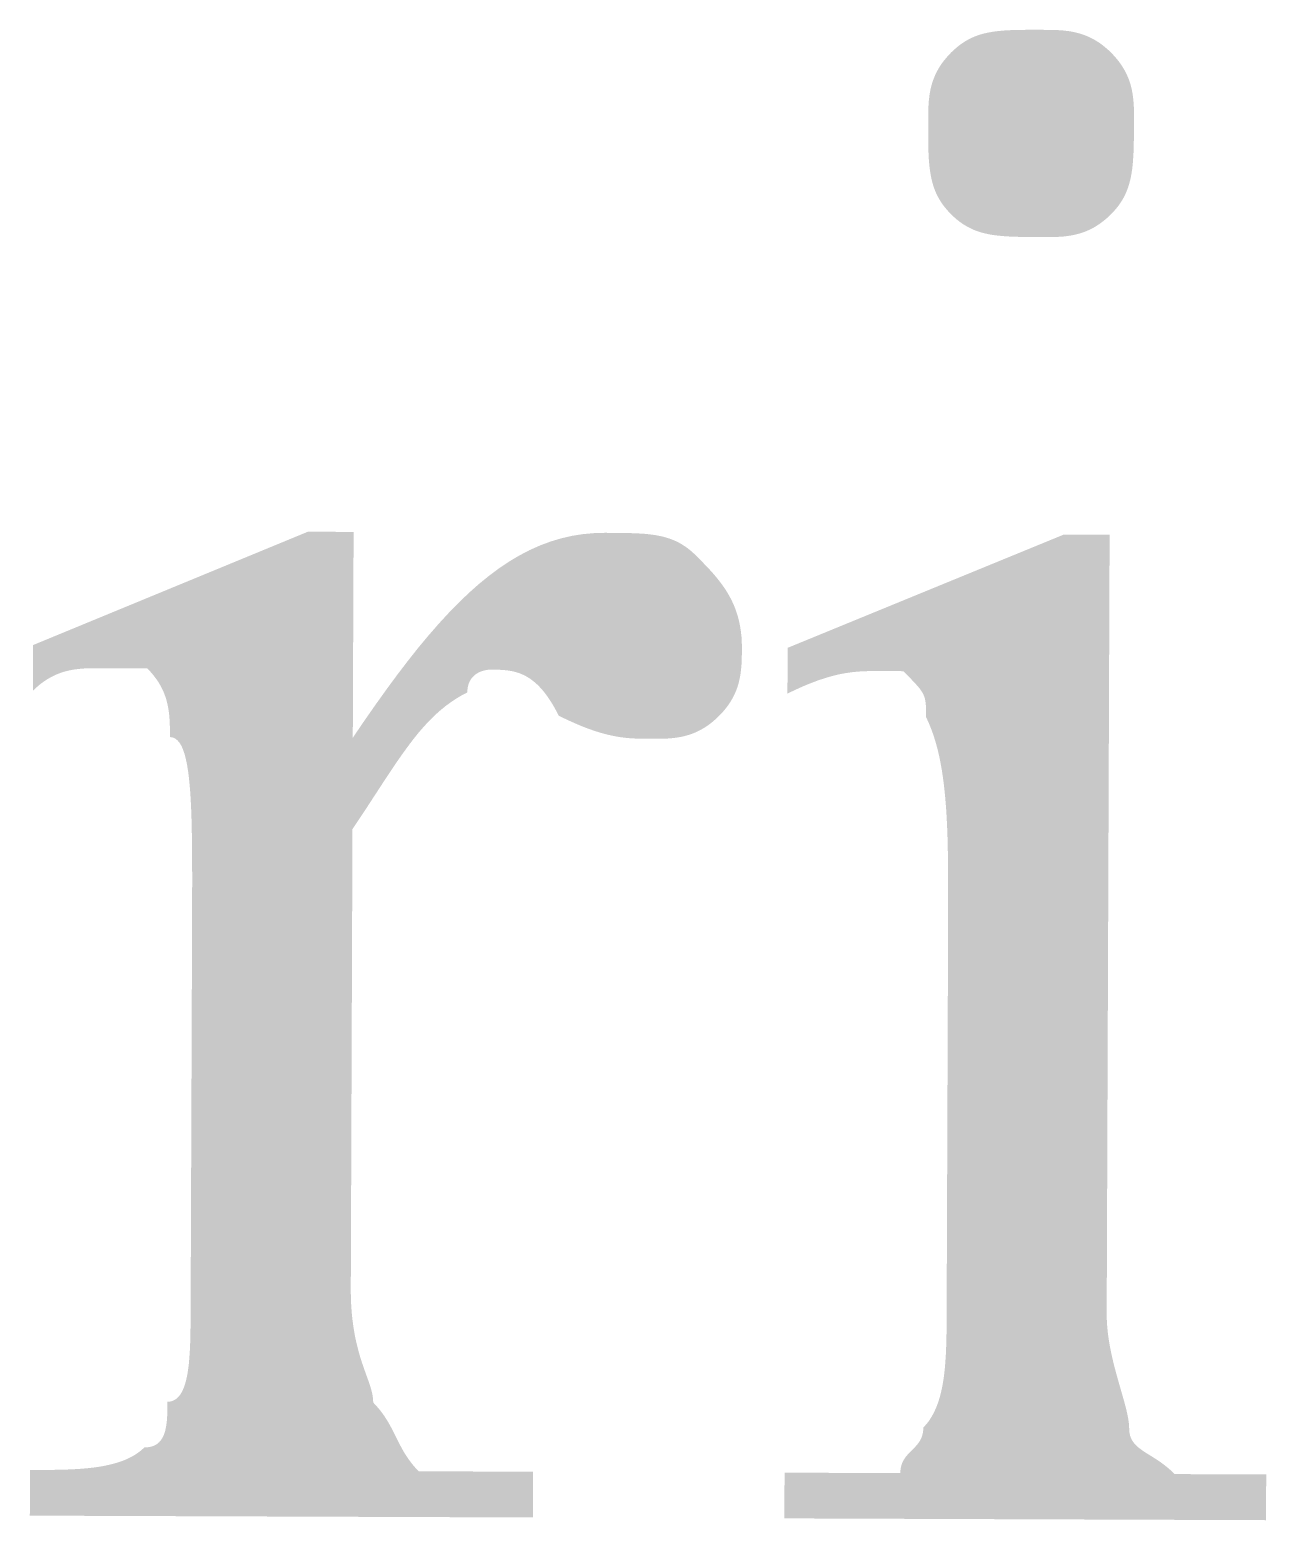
# Model space of a CAD drawing. Header units: millimetres. Extents: x -125 to 146, y -26 to 163.
# Drawn here: x 136.577 to 138.866, y 146.852 to 149.611 of the extents above; entities that cross this region are included whole.
import ezdxf

# ---------------------------------------------------------------- set-up
doc = ezdxf.new("R2010")
doc.units = ezdxf.units.MM
doc.header["$MEASUREMENT"] = 0
doc.layers.get('0').update_dxf_attribs({"color": 255, "linetype": 'CONTINUOUS'})

msp = doc.modelspace()

# ---------------------------------------------------------------- hatches: boundary and pattern name
at = {"true_color": 0x000007}
h = msp.add_hatch(color=7, dxfattribs=at)
h.paths.add_polyline_path([(138.4528, 149.6108), (138.4581, 149.6107), (138.4634, 149.6107), (138.4687, 149.6106), (138.474, 149.6105), (138.4793, 149.6103), (138.4846, 149.61), (138.4899, 149.6096), (138.4952, 149.609), (138.5004, 149.6084), (138.5057, 149.6075), (138.511, 149.6065), (138.5163, 149.6052), (138.5216, 149.6038), (138.5269, 149.6021), (138.5322, 149.6001), (138.5375, 149.5979), (138.5427, 149.5954), (138.548, 149.5926), (138.5533, 149.5894), (138.5586, 149.5859), (138.5639, 149.582), (138.5691, 149.5777), (138.5744, 149.5731), (138.5797, 149.568), (138.5847, 149.5627), (138.5894, 149.5573), (138.5936, 149.552), (138.5974, 149.5467), (138.6009, 149.5414), (138.604, 149.5361), (138.6068, 149.5308), (138.6093, 149.5255), (138.6115, 149.5202), (138.6134, 149.5149), (138.6151, 149.5096), (138.6165, 149.5043), (138.6177, 149.499), (138.6187, 149.4937), (138.6195, 149.4884), (138.6201, 149.4831), (138.6206, 149.4779), (138.621, 149.4726), (138.6213, 149.4673), (138.6214, 149.462), (138.6215, 149.4567), (138.6216, 149.4514), (138.6216, 149.4461), (138.6215, 149.4408), (138.6215, 149.4304), (138.6214, 149.4204), (138.6213, 149.4108), (138.6212, 149.4016), (138.621, 149.3927), (138.6207, 149.3842), (138.6202, 149.3759), (138.6197, 149.368), (138.619, 149.3604), (138.6182, 149.353), (138.6171, 149.3459), (138.6159, 149.339), (138.6144, 149.3323), (138.6127, 149.3258), (138.6108, 149.3196), (138.6085, 149.3135), (138.606, 149.3075), (138.6032, 149.3017), (138.6, 149.296), (138.5965, 149.2905), (138.5926, 149.285), (138.5883, 149.2796), (138.5837, 149.2743), (138.5786, 149.269), (138.5733, 149.2639), (138.5679, 149.2593), (138.5626, 149.2551), (138.5573, 149.2512), (138.552, 149.2478), (138.5467, 149.2446), (138.5414, 149.2418), (138.5361, 149.2394), (138.5308, 149.2372), (138.5255, 149.2353), (138.5202, 149.2336), (138.5149, 149.2322), (138.5096, 149.231), (138.5043, 149.23), (138.499, 149.2292), (138.4938, 149.2285), (138.4885, 149.228), (138.4832, 149.2277), (138.4779, 149.2274), (138.4726, 149.2272), (138.4673, 149.2271), (138.462, 149.2271), (138.4567, 149.2271), (138.4514, 149.2271), (138.441, 149.2272), (138.4311, 149.2272), (138.4216, 149.2273), (138.4124, 149.2275), (138.4036, 149.2277), (138.3952, 149.228), (138.3871, 149.2284), (138.3793, 149.229), (138.3718, 149.2297), (138.3646, 149.2305), (138.3576, 149.2315), (138.3509, 149.2328), (138.3444, 149.2342), (138.3381, 149.2359), (138.332, 149.2379), (138.326, 149.2401), (138.3202, 149.2427), (138.3146, 149.2455), (138.309, 149.2487), (138.3035, 149.2522), (138.2981, 149.2561), (138.2928, 149.2603), (138.2875, 149.265), (138.2822, 149.2701), (138.2772, 149.2754), (138.2726, 149.2808), (138.2683, 149.2862), (138.2645, 149.2917), (138.261, 149.2973), (138.2579, 149.303), (138.2551, 149.3088), (138.2526, 149.3148), (138.2504, 149.3209), (138.2485, 149.3272), (138.2469, 149.3337), (138.2455, 149.3403), (138.2443, 149.3472), (138.2433, 149.3544), (138.2425, 149.3618), (138.2418, 149.3694), (138.2414, 149.3773), (138.241, 149.3856), (138.2407, 149.3941), (138.2406, 149.403), (138.2405, 149.4123), (138.2405, 149.4219), (138.2405, 149.4318), (138.2405, 149.4422), (138.2406, 149.4475), (138.2406, 149.4528), (138.2407, 149.4581), (138.2408, 149.4634), (138.241, 149.4687), (138.2413, 149.474), (138.2417, 149.4793), (138.2423, 149.4845), (138.2429, 149.4898), (138.2438, 149.4951), (138.2448, 149.5004), (138.2461, 149.5057), (138.2475, 149.511), (138.2492, 149.5163), (138.2512, 149.5216), (138.2534, 149.5268), (138.2559, 149.5321), (138.2588, 149.5374), (138.2619, 149.5427), (138.2654, 149.548), (138.2693, 149.5532), (138.2736, 149.5585), (138.2782, 149.5638), (138.2833, 149.5691), (138.2887, 149.5741), (138.294, 149.5787), (138.2994, 149.583), (138.3048, 149.5868), (138.3103, 149.5903), (138.3158, 149.5934), (138.3215, 149.5962), (138.3274, 149.5987), (138.3333, 149.6009), (138.3394, 149.6028), (138.3458, 149.6044), (138.3523, 149.6058), (138.359, 149.607), (138.366, 149.608), (138.3732, 149.6088), (138.3807, 149.6095), (138.3885, 149.61), (138.3966, 149.6103), (138.405, 149.6106), (138.4138, 149.6107), (138.423, 149.6108), (138.4325, 149.6108), (138.4425, 149.6108)])
h.paths.add_polyline_path([(138.5764, 148.6763), (138.571, 147.2344), (138.5712, 147.2238), (138.5718, 147.2132), (138.5727, 147.2027), (138.574, 147.1922), (138.5756, 147.1818), (138.5774, 147.1715), (138.5795, 147.1613), (138.5817, 147.1512), (138.5841, 147.1413), (138.5866, 147.1315), (138.5892, 147.1219), (138.5918, 147.1126), (138.5944, 147.1034), (138.5969, 147.0945), (138.5994, 147.0858), (138.6018, 147.0775), (138.6041, 147.0694), (138.6061, 147.0616), (138.608, 147.0541), (138.6095, 147.047), (138.6108, 147.0403), (138.6118, 147.034), (138.6124, 147.028), (138.6126, 147.0225), (138.6128, 147.0175), (138.6134, 147.0128), (138.6144, 147.0085), (138.6159, 147.0045), (138.6176, 147.0008), (138.6198, 146.9974), (138.6222, 146.9942), (138.625, 146.9911), (138.6281, 146.9882), (138.6314, 146.9855), (138.6351, 146.9828), (138.6389, 146.9801), (138.643, 146.9774), (138.6472, 146.9747), (138.6517, 146.972), (138.6563, 146.9691), (138.6611, 146.966), (138.666, 146.9628), (138.671, 146.9594), (138.676, 146.9557), (138.6812, 146.9517), (138.6864, 146.9473), (138.6917, 146.9427), (138.6969, 146.9376), (138.7022, 146.9375), (138.7076, 146.9375), (138.7129, 146.9375), (138.7183, 146.9375), (138.7238, 146.9375), (138.7294, 146.9374), (138.735, 146.9374), (138.7408, 146.9374), (138.7468, 146.9374), (138.7529, 146.9373), (138.7592, 146.9373), (138.7657, 146.9373), (138.7725, 146.9373), (138.7794, 146.9373), (138.7867, 146.9372), (138.7942, 146.9372), (138.802, 146.9372), (138.8101, 146.9371), (138.8185, 146.9371), (138.8273, 146.9371), (138.8364, 146.937), (138.846, 146.937), (138.8559, 146.937), (138.8663, 146.9369), (138.866, 146.8523), (137.9743, 146.8556), (137.9746, 146.9402), (137.9852, 146.9402), (137.9958, 146.9401), (138.0064, 146.9401), (138.017, 146.9401), (138.0275, 146.94), (138.0379, 146.94), (138.0482, 146.94), (138.0584, 146.9399), (138.0685, 146.9399), (138.0784, 146.9398), (138.0881, 146.9398), (138.0977, 146.9398), (138.107, 146.9397), (138.1161, 146.9397), (138.1249, 146.9397), (138.1334, 146.9396), (138.1416, 146.9396), (138.1495, 146.9396), (138.1571, 146.9396), (138.1643, 146.9395), (138.1711, 146.9395), (138.1775, 146.9395), (138.1834, 146.9395), (138.189, 146.9394), (138.1892, 146.9445), (138.1898, 146.9492), (138.1908, 146.9535), (138.1922, 146.9575), (138.1938, 146.9611), (138.1957, 146.9645), (138.1978, 146.9677), (138.2, 146.9708), (138.2025, 146.9736), (138.205, 146.9764), (138.2076, 146.979), (138.2103, 146.9817), (138.2129, 146.9843), (138.2155, 146.987), (138.2181, 146.9898), (138.2205, 146.9926), (138.2228, 146.9956), (138.2249, 146.9988), (138.2268, 147.0022), (138.2284, 147.0059), (138.2297, 147.0099), (138.2307, 147.0142), (138.2314, 147.0189), (138.2316, 147.0239), (138.2367, 147.0294), (138.2414, 147.0353), (138.2456, 147.0417), (138.2495, 147.0484), (138.253, 147.0555), (138.2562, 147.0629), (138.2591, 147.0706), (138.2616, 147.0787), (138.2638, 147.0871), (138.2658, 147.0957), (138.2675, 147.1046), (138.269, 147.1138), (138.2702, 147.1231), (138.2713, 147.1327), (138.2721, 147.1424), (138.2728, 147.1524), (138.2734, 147.1624), (138.2738, 147.1726), (138.2741, 147.1829), (138.2744, 147.1933), (138.2745, 147.2038), (138.2746, 147.2143), (138.2747, 147.2249), (138.2747, 147.2355), (138.2774, 147.9578), (138.2775, 147.9787), (138.2775, 147.9992), (138.2775, 148.0193), (138.2775, 148.0389), (138.2774, 148.0581), (138.2772, 148.0768), (138.2768, 148.0951), (138.2764, 148.113), (138.2758, 148.1304), (138.275, 148.1474), (138.2741, 148.1639), (138.2729, 148.18), (138.2715, 148.1957), (138.2699, 148.2109), (138.268, 148.2257), (138.2659, 148.24), (138.2634, 148.2539), (138.2607, 148.2674), (138.2576, 148.2804), (138.2541, 148.293), (138.2503, 148.3051), (138.2461, 148.3168), (138.2415, 148.3281), (138.2365, 148.3389), (138.2365, 148.344), (138.2365, 148.3487), (138.2364, 148.353), (138.2363, 148.3569), (138.2362, 148.3606), (138.2359, 148.3641), (138.2355, 148.3673), (138.235, 148.3703), (138.2344, 148.3732), (138.2335, 148.3759), (138.2325, 148.3786), (138.2313, 148.3813), (138.2299, 148.3839), (138.2282, 148.3866), (138.2263, 148.3894), (138.2241, 148.3923), (138.2216, 148.3953), (138.2188, 148.3985), (138.2157, 148.4019), (138.2122, 148.4056), (138.2084, 148.4096), (138.2041, 148.4139), (138.1995, 148.4186), (138.1944, 148.4237), (138.1942, 148.4237), (138.1936, 148.4237), (138.1926, 148.4237), (138.1913, 148.4237), (138.1897, 148.4238), (138.1878, 148.4238), (138.1857, 148.4238), (138.1835, 148.4238), (138.181, 148.4238), (138.1785, 148.4238), (138.1759, 148.4238), (138.1733, 148.4238), (138.1706, 148.4238), (138.168, 148.4238), (138.1655, 148.4238), (138.1631, 148.4239), (138.1608, 148.4239), (138.1587, 148.4239), (138.1569, 148.4239), (138.1552, 148.4239), (138.1539, 148.4239), (138.1529, 148.4239), (138.1523, 148.4239), (138.1521, 148.4239), (138.1465, 148.4239), (138.1409, 148.4239), (138.1353, 148.4239), (138.1296, 148.4238), (138.1239, 148.4236), (138.1182, 148.4234), (138.1123, 148.423), (138.1063, 148.4225), (138.1002, 148.4219), (138.094, 148.421), (138.0876, 148.4201), (138.081, 148.4189), (138.0742, 148.4175), (138.0671, 148.4158), (138.0599, 148.4139), (138.0523, 148.4117), (138.0445, 148.4092), (138.0363, 148.4065), (138.0279, 148.4033), (138.0191, 148.3999), (138.0099, 148.3961), (138.0003, 148.3918), (137.9904, 148.3872), (137.98, 148.3822), (137.9803, 148.4669), (138.4917, 148.6766)])
msp.add_hatch(color=7, dxfattribs=at).paths.add_polyline_path([(137.1768, 148.6815), (137.1753, 148.3005), (137.1964, 148.3315), (137.2171, 148.3612), (137.2374, 148.3896), (137.2573, 148.4166), (137.277, 148.4424), (137.2963, 148.4668), (137.3155, 148.4898), (137.3345, 148.5116), (137.3533, 148.532), (137.372, 148.5511), (137.3906, 148.5689), (137.4092, 148.5854), (137.4278, 148.6005), (137.4464, 148.6144), (137.4651, 148.6269), (137.4839, 148.638), (137.5028, 148.6479), (137.5219, 148.6564), (137.5413, 148.6636), (137.5609, 148.6695), (137.5807, 148.6741), (137.6009, 148.6773), (137.6215, 148.6792), (137.6424, 148.6798), (137.6528, 148.6797), (137.6627, 148.6797), (137.6723, 148.6796), (137.6814, 148.6794), (137.6902, 148.6792), (137.6986, 148.6789), (137.7067, 148.6785), (137.7145, 148.678), (137.722, 148.6773), (137.7293, 148.6764), (137.7362, 148.6754), (137.7429, 148.6741), (137.7494, 148.6727), (137.7557, 148.671), (137.7619, 148.669), (137.7678, 148.6668), (137.7736, 148.6643), (137.7793, 148.6614), (137.7848, 148.6583), (137.7903, 148.6547), (137.7957, 148.6509), (137.801, 148.6466), (137.8063, 148.6419), (137.8116, 148.6368), (137.8169, 148.6315), (137.8221, 148.6262), (137.8273, 148.6208), (137.8325, 148.6154), (137.8376, 148.6099), (137.8426, 148.6043), (137.8474, 148.5986), (137.8522, 148.5928), (137.8568, 148.5868), (137.8612, 148.5807), (137.8655, 148.5743), (137.8696, 148.5678), (137.8734, 148.5611), (137.877, 148.5541), (137.8803, 148.5469), (137.8834, 148.5394), (137.8861, 148.5315), (137.8886, 148.5234), (137.8907, 148.515), (137.8924, 148.5062), (137.8938, 148.497), (137.8949, 148.4875), (137.8955, 148.4775), (137.8956, 148.4672), (137.8956, 148.4619), (137.8956, 148.4566), (137.8955, 148.4513), (137.8954, 148.446), (137.8952, 148.4407), (137.8949, 148.4354), (137.8944, 148.4301), (137.8939, 148.4249), (137.8932, 148.4196), (137.8924, 148.4143), (137.8913, 148.409), (137.8901, 148.4037), (137.8887, 148.3984), (137.887, 148.3931), (137.885, 148.3878), (137.8828, 148.3826), (137.8803, 148.3773), (137.8774, 148.372), (137.8743, 148.3667), (137.8707, 148.3614), (137.8669, 148.3562), (137.8626, 148.3509), (137.8579, 148.3456), (137.8528, 148.3403), (137.8475, 148.3353), (137.8422, 148.3307), (137.8369, 148.3264), (137.8316, 148.3226), (137.8263, 148.3191), (137.821, 148.316), (137.8157, 148.3132), (137.8104, 148.3107), (137.8051, 148.3085), (137.7998, 148.3066), (137.7945, 148.305), (137.7892, 148.3035), (137.7839, 148.3023), (137.7786, 148.3013), (137.7733, 148.3005), (137.768, 148.2999), (137.7627, 148.2994), (137.7574, 148.299), (137.7521, 148.2988), (137.7468, 148.2986), (137.7416, 148.2985), (137.7363, 148.2985), (137.731, 148.2985), (137.7257, 148.2985), (137.7204, 148.2985), (137.7151, 148.2985), (137.7097, 148.2986), (137.7043, 148.2988), (137.6988, 148.299), (137.6933, 148.2993), (137.6876, 148.2997), (137.6818, 148.3002), (137.6758, 148.3009), (137.6697, 148.3017), (137.6634, 148.3028), (137.6569, 148.304), (137.6502, 148.3055), (137.6432, 148.3072), (137.636, 148.3091), (137.6285, 148.3114), (137.6207, 148.3139), (137.6126, 148.3168), (137.6042, 148.3199), (137.5954, 148.3235), (137.5863, 148.3274), (137.5768, 148.3316), (137.5668, 148.3363), (137.5565, 148.3414), (137.5512, 148.3516), (137.546, 148.3609), (137.5407, 148.3694), (137.5355, 148.3772), (137.5302, 148.3842), (137.5249, 148.3905), (137.5197, 148.3961), (137.5144, 148.4012), (137.5091, 148.4056), (137.5038, 148.4095), (137.4986, 148.4129), (137.4933, 148.4158), (137.488, 148.4182), (137.4827, 148.4203), (137.4774, 148.4219), (137.4721, 148.4233), (137.4669, 148.4243), (137.4616, 148.4251), (137.4563, 148.4257), (137.451, 148.4261), (137.4457, 148.4263), (137.4404, 148.4265), (137.4351, 148.4265), (137.4298, 148.4266), (137.4296, 148.4266), (137.429, 148.4266), (137.428, 148.4265), (137.4267, 148.4264), (137.4251, 148.4262), (137.4232, 148.4259), (137.4211, 148.4256), (137.4188, 148.425), (137.4164, 148.4244), (137.4139, 148.4236), (137.4113, 148.4226), (137.4086, 148.4214), (137.406, 148.4199), (137.4034, 148.4183), (137.4008, 148.4163), (137.3984, 148.4141), (137.3961, 148.4117), (137.394, 148.4088), (137.3922, 148.4057), (137.3905, 148.4022), (137.3892, 148.3984), (137.3882, 148.3941), (137.3876, 148.3895), (137.3873, 148.3844), (137.3769, 148.3789), (137.367, 148.373), (137.3573, 148.3666), (137.348, 148.3598), (137.339, 148.3526), (137.3303, 148.3449), (137.3218, 148.3368), (137.3134, 148.3282), (137.3052, 148.3192), (137.2971, 148.3098), (137.2891, 148.2999), (137.2811, 148.2895), (137.2732, 148.2788), (137.2651, 148.2675), (137.257, 148.2559), (137.2488, 148.2438), (137.2405, 148.2313), (137.2319, 148.2183), (137.2232, 148.2049), (137.2141, 148.191), (137.2048, 148.1767), (137.1952, 148.162), (137.1851, 148.1468), (137.1747, 148.1312), (137.1716, 147.2819), (137.1717, 147.2664), (137.1723, 147.2518), (137.1732, 147.238), (137.1745, 147.225), (137.1761, 147.2127), (137.1779, 147.2012), (137.1799, 147.1902), (137.1822, 147.1799), (137.1846, 147.1702), (137.1871, 147.161), (137.1896, 147.1524), (137.1922, 147.1442), (137.1949, 147.1365), (137.1974, 147.1292), (137.1999, 147.1222), (137.2023, 147.1156), (137.2046, 147.1092), (137.2066, 147.1031), (137.2085, 147.0973), (137.2101, 147.0916), (137.2114, 147.0861), (137.2123, 147.0807), (137.2129, 147.0754), (137.2131, 147.0701), (137.2182, 147.0647), (137.2228, 147.0594), (137.2271, 147.0541), (137.2311, 147.0488), (137.2347, 147.0435), (137.2381, 147.0382), (137.2413, 147.0329), (137.2443, 147.0276), (137.2472, 147.0223), (137.2499, 147.017), (137.2526, 147.0117), (137.2552, 147.0064), (137.2579, 147.0011), (137.2605, 146.9958), (137.2633, 146.9905), (137.2661, 146.9852), (137.2691, 146.9799), (137.2723, 146.9746), (137.2757, 146.9693), (137.2794, 146.964), (137.2833, 146.9587), (137.2876, 146.9534), (137.2923, 146.948), (137.2973, 146.9427), (137.3028, 146.9427), (137.3088, 146.9427), (137.3151, 146.9427), (137.3218, 146.9426), (137.3289, 146.9426), (137.3364, 146.9426), (137.3441, 146.9426), (137.3522, 146.9425), (137.3606, 146.9425), (137.3692, 146.9425), (137.3781, 146.9424), (137.3873, 146.9424), (137.3967, 146.9424), (137.4062, 146.9423), (137.416, 146.9423), (137.4259, 146.9423), (137.436, 146.9422), (137.4462, 146.9422), (137.4565, 146.9422), (137.4669, 146.9421), (137.4773, 146.9421), (137.4879, 146.942), (137.4984, 146.942), (137.509, 146.942), (137.5087, 146.8573), (136.5774, 146.8607), (136.5777, 146.9454), (136.5882, 146.9454), (136.5988, 146.9453), (136.6093, 146.9454), (136.6198, 146.9454), (136.6302, 146.9456), (136.6405, 146.9458), (136.6507, 146.9462), (136.6608, 146.9467), (136.6707, 146.9473), (136.6804, 146.9481), (136.69, 146.9491), (136.6994, 146.9502), (136.7085, 146.9516), (136.7175, 146.9533), (136.7261, 146.9552), (136.7345, 146.9574), (136.7426, 146.9598), (136.7504, 146.9626), (136.7578, 146.9657), (136.7649, 146.9692), (136.7717, 146.973), (136.778, 146.9773), (136.784, 146.9819), (136.7895, 146.987), (136.7946, 146.9871), (136.7992, 146.9878), (136.8035, 146.9888), (136.8073, 146.9902), (136.8108, 146.992), (136.814, 146.9941), (136.8168, 146.9966), (136.8193, 146.9994), (136.8215, 147.0025), (136.8235, 147.0058), (136.8252, 147.0094), (136.8266, 147.0133), (136.8279, 147.0173), (136.8289, 147.0216), (136.8297, 147.0261), (136.8304, 147.0307), (136.831, 147.0355), (136.8314, 147.0404), (136.8317, 147.0454), (136.8319, 147.0505), (136.832, 147.0557), (136.8321, 147.0609), (136.8321, 147.0662), (136.8321, 147.0715), (136.8372, 147.0719), (136.8419, 147.0731), (136.8461, 147.0752), (136.85, 147.0781), (136.8535, 147.0816), (136.8567, 147.0859), (136.8595, 147.0909), (136.862, 147.0964), (136.8642, 147.1026), (136.8662, 147.1093), (136.8679, 147.1165), (136.8694, 147.1242), (136.8706, 147.1324), (136.8717, 147.1409), (136.8725, 147.1499), (136.8732, 147.1591), (136.8738, 147.1687), (136.8742, 147.1785), (136.8745, 147.1885), (136.8747, 147.1987), (136.8749, 147.2091), (136.875, 147.2195), (136.8751, 147.2301), (136.8751, 147.2406), (136.8778, 147.9629), (136.8779, 147.989), (136.8779, 148.0141), (136.878, 148.0383), (136.8779, 148.0615), (136.8778, 148.0838), (136.8776, 148.1052), (136.8773, 148.1255), (136.8769, 148.1448), (136.8763, 148.1631), (136.8755, 148.1804), (136.8746, 148.1966), (136.8734, 148.2117), (136.872, 148.2257), (136.8704, 148.2386), (136.8685, 148.2503), (136.8663, 148.2609), (136.8639, 148.2703), (136.8611, 148.2785), (136.858, 148.2855), (136.8545, 148.2913), (136.8506, 148.2958), (136.8464, 148.2991), (136.8418, 148.3011), (136.8367, 148.3018), (136.8367, 148.3071), (136.8367, 148.3123), (136.8367, 148.3176), (136.8366, 148.3229), (136.8364, 148.3282), (136.8361, 148.3335), (136.8358, 148.3388), (136.8353, 148.3441), (136.8346, 148.3494), (136.8338, 148.3547), (136.8328, 148.36), (136.8316, 148.3653), (136.8302, 148.3706), (136.8286, 148.3759), (136.8266, 148.3812), (136.8245, 148.3865), (136.822, 148.3918), (136.8192, 148.3971), (136.8161, 148.4024), (136.8126, 148.4077), (136.8087, 148.413), (136.8045, 148.4183), (136.7999, 148.4236), (136.7948, 148.4289), (136.7946, 148.4289), (136.794, 148.4289), (136.7929, 148.4289), (136.7915, 148.4289), (136.7897, 148.4289), (136.7875, 148.4289), (136.7851, 148.429), (136.7823, 148.429), (136.7792, 148.429), (136.7758, 148.429), (136.7722, 148.429), (136.7684, 148.429), (136.7643, 148.429), (136.76, 148.429), (136.7555, 148.4291), (136.7509, 148.4291), (136.7461, 148.4291), (136.7412, 148.4291), (136.7362, 148.4291), (136.7311, 148.4292), (136.7259, 148.4292), (136.7207, 148.4292), (136.7154, 148.4292), (136.7102, 148.4292), (136.7049, 148.4292), (136.6996, 148.4292), (136.6943, 148.4292), (136.689, 148.4291), (136.6837, 148.4289), (136.6784, 148.4287), (136.6731, 148.4283), (136.6678, 148.4278), (136.6625, 148.4272), (136.6572, 148.4264), (136.6519, 148.4254), (136.6466, 148.4242), (136.6413, 148.4228), (136.636, 148.4211), (136.6307, 148.4192), (136.6254, 148.417), (136.6201, 148.4145), (136.6148, 148.4117), (136.6095, 148.4086), (136.6042, 148.4051), (136.5989, 148.4013), (136.5936, 148.3971), (136.5883, 148.3924), (136.583, 148.3874), (136.5833, 148.472), (137.0921, 148.6818)])

doc.saveas('drawing.dxf')
